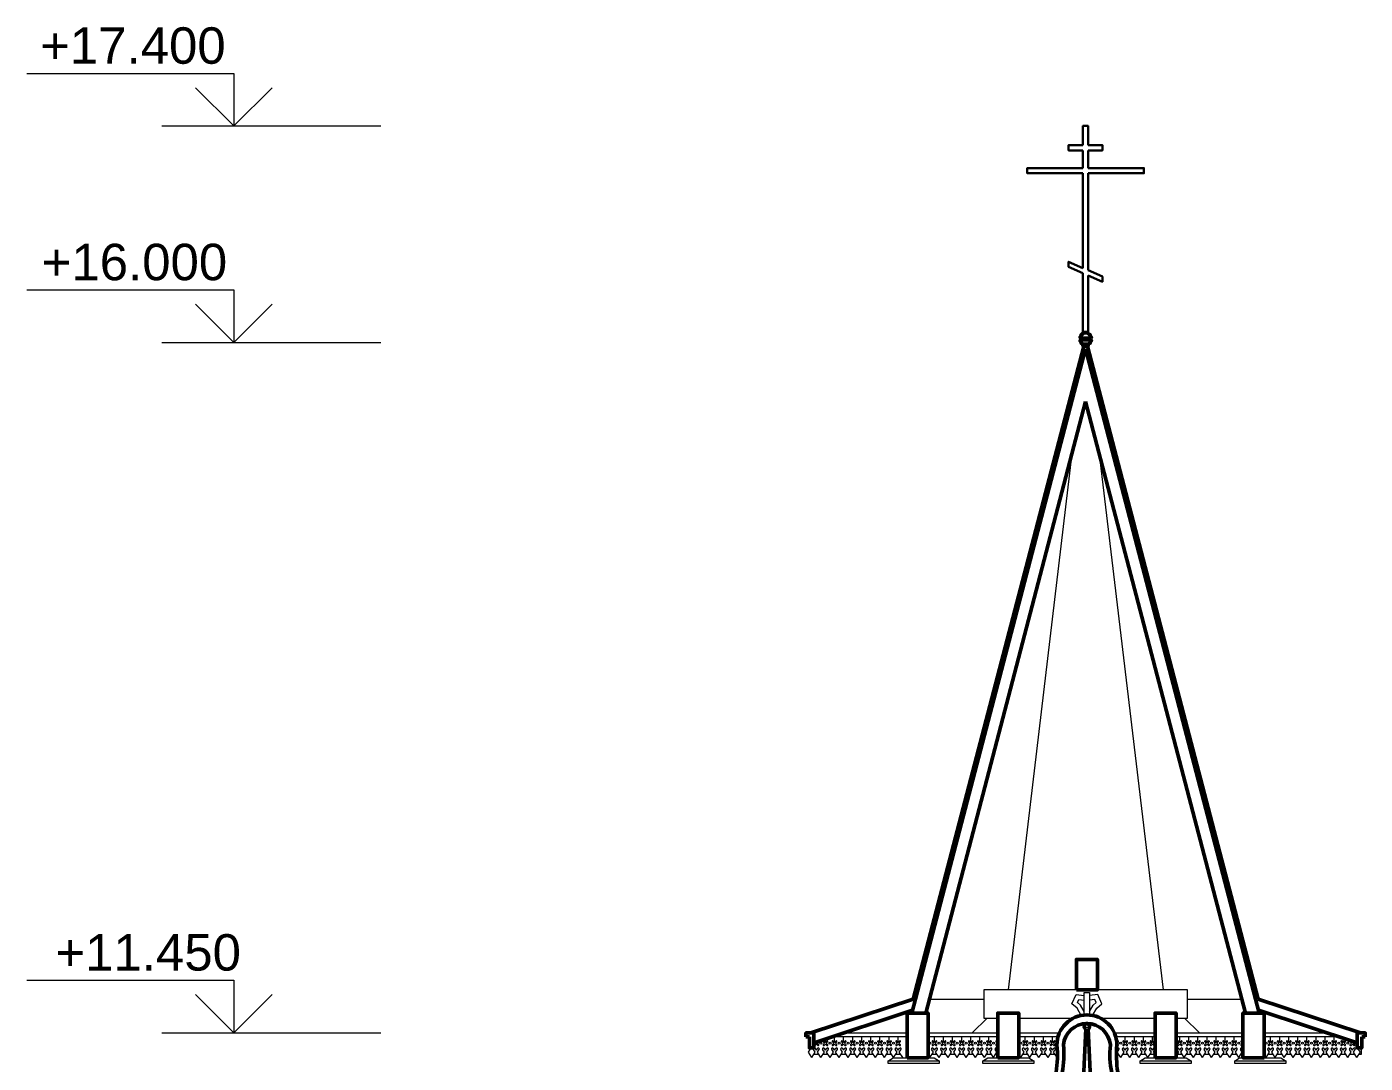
# Model space of a CAD drawing. Header units: millimetres. Extents: x 159 to 5807, y 71 to 6378.
# Drawn here: x 287 to 1168, y 3509 to 4192 of the extents above; entities that cross this region are included whole.
import ezdxf

# ---------------------------------------------------------------- set-up
doc = ezdxf.new("R2010")
doc.units = ezdxf.units.MM
for name, color, linetype, lineweight in [('dim', 4, 'Continuous', 13), ('fasad', 251, 'Continuous', 15), ('wall', 5, 'Continuous', 50)]:
    doc.layers.add(name, color=color, linetype=linetype, lineweight=lineweight)
doc.styles.get("Standard").update_dxf_attribs({"font": 'arial.ttf'})

msp = doc.modelspace()

# ---------------------------------------------------------------- linework, layer by layer
at = {"layer": 'dim'}
for p, q in [((287.3954, 4160.9252), (423.7453, 4160.9252)), ((423.7453, 4160.9252), (423.7453, 4126.2813)), ((423.7453, 4126.2813), (398.4974, 4151.4708)), ((423.7453, 4126.2813), (448.9933, 4151.4708)), ((376.2746, 4126.2813), (520.4443, 4126.2813)), ((287.3954, 4018.4303), (423.7453, 4018.4303)), ((423.7453, 4018.4303), (423.7453, 3983.7865)), ((423.7453, 3983.7865), (398.4974, 4008.976)), ((423.7453, 3983.7865), (448.9933, 4008.976)), ((376.2746, 3983.7865), (520.4443, 3983.7865)), ((287.3954, 3563.9777), (423.7453, 3563.9777)), ((423.7453, 3563.9777), (423.7453, 3529.3338)), ((423.7453, 3529.3338), (398.4974, 3554.5233)), ((423.7453, 3529.3338), (448.9933, 3554.5233)), ((376.2746, 3529.3338), (520.4443, 3529.3338))]:
    msp.add_line(p, q, dxfattribs=at)
for points in [[(981.5032, 3540.7507), (978.7002, 3545.5753), (975.3055, 3548.3952), (978.127, 3554.4759), (983.4609, 3553.8594)], [(983.4609, 3543.4727), (981.0734, 3547.5822), (979.0729, 3549.244), (979.9722, 3551.182), (983.4609, 3550.7788)], [(983.4609, 3541.0247), (983.4609, 3555.8423), (986.9645, 3555.8423), (986.9645, 3541.0247)], [(988.9222, 3540.7507), (991.7252, 3545.5753), (995.1199, 3548.3952), (992.2985, 3554.4759), (986.9645, 3553.8594)], [(986.9645, 3543.4727), (989.352, 3547.5822), (991.3525, 3549.244), (990.4532, 3551.182), (986.9645, 3550.7788)]]:
    msp.add_lwpolyline(points, dxfattribs=at)
at = {"layer": 'fasad'}
for p, q in [((975.3582, 3910.6905), (933.4573, 3557.6401)), ((1035.5679, 3557.6401), (993.3897, 3910.1808)), ((881.5086, 3551.5864), (917.3483, 3551.5864)), ((1051.4391, 3551.5864), (1087.1061, 3551.5864)), ((909.6878, 3529.3338), (919.6264, 3538.9282)), ((1059.3432, 3529.3338), (1049.4045, 3538.9282)), ((802.514, 3519.4044), (802.514, 3526.714)), ((813.1234, 3522.9997), (813.1234, 3525.2174)), ((819.1028, 3522.9997), (819.1028, 3526.714)), ((825.0822, 3522.9997), (825.0822, 3526.714)), ((831.0616, 3522.9997), (831.0616, 3526.714)), ((837.0411, 3522.9997), (837.0411, 3526.714)), ((843.0205, 3522.9997), (843.0205, 3526.714)), ((848.9999, 3522.9997), (848.9999, 3526.714)), ((854.9793, 3522.9997), (854.9793, 3526.714)), ((860.9587, 3522.9997), (860.9587, 3526.714)), ((884.8763, 3522.9997), (884.8763, 3526.714)), ((890.8557, 3522.9997), (890.8557, 3526.714)), ((896.8351, 3522.9997), (896.8351, 3526.714)), ((902.8145, 3522.9997), (902.8145, 3526.714)), ((908.7939, 3522.9997), (908.7939, 3526.714)), ((914.7733, 3522.9997), (914.7733, 3526.714)), ((920.7527, 3522.9997), (920.7527, 3526.714)), ((944.6703, 3522.9997), (944.6703, 3526.714)), ((950.6497, 3522.9997), (950.6497, 3526.714)), ((956.6291, 3522.9997), (956.6291, 3526.714)), ((962.6085, 3522.9997), (962.6085, 3526.714)), ((1010.4437, 3522.9997), (1010.4437, 3526.714)), ((1016.4231, 3522.9997), (1016.4231, 3526.714)), ((1022.4025, 3522.9997), (1022.4025, 3526.714)), ((1028.3819, 3522.9997), (1028.3819, 3526.714)), ((1046.3201, 3522.9997), (1046.3201, 3526.714)), ((1052.2995, 3522.9997), (1052.2995, 3526.714)), ((1058.2789, 3522.9997), (1058.2789, 3526.714)), ((1064.2583, 3522.9997), (1064.2583, 3526.714)), ((1070.2377, 3522.9997), (1070.2377, 3526.714)), ((1076.2171, 3522.9997), (1076.2171, 3526.714)), ((1082.1965, 3522.9997), (1082.1965, 3526.714)), ((1106.1141, 3522.9997), (1106.1141, 3526.714)), ((1112.0935, 3522.9997), (1112.0935, 3526.714)), ((1118.0729, 3522.9997), (1118.0729, 3526.714)), ((1124.0523, 3522.9997), (1124.0523, 3526.714)), ((1130.0317, 3522.9997), (1130.0317, 3526.714)), ((1136.0111, 3522.9997), (1136.0111, 3526.714)), ((1141.9905, 3522.9997), (1141.9905, 3526.714)), ((1147.9699, 3522.9997), (1147.9699, 3526.714)), ((1153.9493, 3522.9997), (1153.9493, 3525.7273)), ((1166.0443, 3515.2014), (1166.0443, 3526.714)), ((801.8801, 3516.6413), (803.0634, 3518.4719)), ((804.1543, 3513.1229), (801.8801, 3516.6413)), ((804.1543, 3513.1229), (806.4286, 3516.6413)), ((806.4286, 3516.6413), (805.2453, 3518.4719)), ((807.144, 3517.8431), (806.2978, 3519.1522)), ((807.144, 3522.9997), (807.144, 3523.2401)), ((807.144, 3517.8431), (807.9903, 3519.1522)), ((807.8595, 3516.6413), (809.0428, 3518.4719)), ((810.1337, 3513.1229), (807.8595, 3516.6413)), ((810.1337, 3513.1229), (812.408, 3516.6413)), ((812.408, 3516.6413), (811.2247, 3518.4719)), ((813.1234, 3517.8431), (812.2772, 3519.1522)), ((813.1234, 3517.8431), (813.9697, 3519.1522)), ((813.8389, 3516.6413), (815.0222, 3518.4719)), ((816.1131, 3513.1229), (813.8389, 3516.6413)), ((816.1131, 3513.1229), (818.3874, 3516.6413)), ((818.3874, 3516.6413), (817.2041, 3518.4719)), ((819.1028, 3517.8431), (818.2566, 3519.1522)), ((819.1028, 3517.8431), (819.9491, 3519.1522)), ((819.8183, 3516.6413), (821.0016, 3518.4719)), ((822.0925, 3513.1229), (819.8183, 3516.6413)), ((822.0925, 3513.1229), (824.3668, 3516.6413)), ((824.3668, 3516.6413), (823.1835, 3518.4719)), ((825.0822, 3517.8431), (824.236, 3519.1522)), ((825.0822, 3517.8431), (825.9285, 3519.1522)), ((825.7977, 3516.6413), (826.981, 3518.4719)), ((828.0719, 3513.1229), (825.7977, 3516.6413)), ((828.0719, 3513.1229), (830.3462, 3516.6413)), ((830.3462, 3516.6413), (829.1629, 3518.4719)), ((831.0616, 3517.8431), (830.2154, 3519.1522)), ((831.0616, 3517.8431), (831.9079, 3519.1522)), ((831.7771, 3516.6413), (832.9604, 3518.4719)), ((834.0513, 3513.1229), (831.7771, 3516.6413)), ((834.0513, 3513.1229), (836.3256, 3516.6413)), ((836.3256, 3516.6413), (835.1423, 3518.4719)), ((837.0411, 3517.8431), (836.1948, 3519.1522)), ((837.0411, 3517.8431), (837.8873, 3519.1522)), ((837.7565, 3516.6413), (838.9398, 3518.4719)), ((840.0308, 3513.1229), (837.7565, 3516.6413)), ((840.0308, 3513.1229), (842.305, 3516.6413)), ((842.305, 3516.6413), (841.1217, 3518.4719)), ((843.0205, 3517.8431), (842.1742, 3519.1522)), ((843.0205, 3517.8431), (843.8667, 3519.1522)), ((843.7359, 3516.6413), (844.9192, 3518.4719)), ((846.0102, 3513.1229), (843.7359, 3516.6413)), ((846.0102, 3513.1229), (848.2844, 3516.6413)), ((848.2844, 3516.6413), (847.1011, 3518.4719)), ((848.9999, 3517.8431), (848.1536, 3519.1522)), ((848.9999, 3517.8431), (849.8461, 3519.1522)), ((849.7153, 3516.6413), (850.8986, 3518.4719)), ((851.9896, 3513.1229), (849.7153, 3516.6413)), ((851.9896, 3513.1229), (854.2638, 3516.6413)), ((854.2638, 3516.6413), (853.0805, 3518.4719)), ((854.9793, 3517.8431), (854.133, 3519.1522)), ((854.9793, 3517.8431), (855.8255, 3519.1522)), ((855.6947, 3516.6413), (856.878, 3518.4719)), ((857.969, 3513.1229), (855.6947, 3516.6413)), ((857.969, 3513.1229), (860.2432, 3516.6413)), ((860.2432, 3516.6413), (859.0599, 3518.4719)), ((860.9587, 3517.8431), (860.1124, 3519.1522)), ((860.9587, 3517.8431), (861.8049, 3519.1522)), ((861.6741, 3516.6413), (862.8574, 3518.4719)), ((863.9484, 3513.1229), (861.6741, 3516.6413)), ((881.8866, 3513.1229), (884.1608, 3516.6413)), ((884.1608, 3516.6413), (882.9775, 3518.4719)), ((884.8763, 3517.8431), (884.03, 3519.1522)), ((884.8763, 3517.8431), (885.7225, 3519.1522)), ((885.5917, 3516.6413), (886.775, 3518.4719)), ((887.866, 3513.1229), (885.5917, 3516.6413)), ((887.866, 3513.1229), (890.1402, 3516.6413)), ((890.1402, 3516.6413), (888.9569, 3518.4719)), ((890.8557, 3517.8431), (890.0094, 3519.1522)), ((890.8557, 3517.8431), (891.7019, 3519.1522)), ((891.5711, 3516.6413), (892.7544, 3518.4719)), ((893.8454, 3513.1229), (891.5711, 3516.6413)), ((893.8454, 3513.1229), (896.1196, 3516.6413)), ((896.1196, 3516.6413), (894.9363, 3518.4719)), ((896.8351, 3517.8431), (895.9888, 3519.1522)), ((896.8351, 3517.8431), (897.6813, 3519.1522)), ((897.5505, 3516.6413), (898.7338, 3518.4719)), ((899.8248, 3513.1229), (897.5505, 3516.6413)), ((899.8248, 3513.1229), (902.099, 3516.6413)), ((902.099, 3516.6413), (900.9157, 3518.4719)), ((902.8145, 3517.8431), (901.9682, 3519.1522)), ((902.8145, 3517.8431), (903.6607, 3519.1522)), ((903.5299, 3516.6413), (904.7132, 3518.4719)), ((905.8042, 3513.1229), (903.5299, 3516.6413)), ((905.8042, 3513.1229), (908.0784, 3516.6413)), ((908.0784, 3516.6413), (906.8951, 3518.4719)), ((908.7939, 3517.8431), (907.9476, 3519.1522)), ((908.7939, 3517.8431), (909.6401, 3519.1522)), ((909.5093, 3516.6413), (910.6926, 3518.4719)), ((911.7836, 3513.1229), (909.5093, 3516.6413)), ((911.7836, 3513.1229), (914.0578, 3516.6413)), ((914.0578, 3516.6413), (912.8745, 3518.4719)), ((914.7733, 3517.8431), (913.927, 3519.1522)), ((914.7733, 3517.8431), (915.6195, 3519.1522)), ((915.4887, 3516.6413), (916.672, 3518.4719)), ((917.763, 3513.1229), (915.4887, 3516.6413)), ((917.763, 3513.1229), (920.0372, 3516.6413)), ((920.0372, 3516.6413), (918.8539, 3518.4719)), ((920.7527, 3517.8431), (919.9064, 3519.1522)), ((920.7527, 3517.8431), (921.5989, 3519.1522)), ((921.4681, 3516.6413), (922.6514, 3518.4719)), ((923.7424, 3513.1229), (921.4681, 3516.6413)), ((923.7424, 3513.1229), (926.0166, 3516.6413)), ((926.0166, 3516.6413), (924.8333, 3518.4719)), ((926.4937, 3518.2119), (925.8858, 3519.1522)), ((940.3783, 3518.145), (940.5896, 3518.4719)), ((941.6806, 3513.1229), (943.9548, 3516.6413)), ((943.9548, 3516.6413), (942.7715, 3518.4719)), ((944.6703, 3517.8431), (943.824, 3519.1522)), ((944.6703, 3517.8431), (945.5165, 3519.1522)), ((945.3857, 3516.6413), (946.569, 3518.4719)), ((947.66, 3513.1229), (945.3857, 3516.6413)), ((947.66, 3513.1229), (949.9342, 3516.6413)), ((949.9342, 3516.6413), (948.7509, 3518.4719)), ((950.6497, 3517.8431), (949.8034, 3519.1522)), ((950.6497, 3517.8431), (951.4959, 3519.1522)), ((951.3651, 3516.6413), (952.5484, 3518.4719)), ((953.6394, 3513.1229), (951.3651, 3516.6413)), ((953.6394, 3513.1229), (955.9136, 3516.6413)), ((955.9136, 3516.6413), (954.7303, 3518.4719)), ((956.6291, 3517.8431), (955.7828, 3519.1522)), ((956.6291, 3517.8431), (957.4753, 3519.1522)), ((957.3445, 3516.6413), (958.5278, 3518.4719)), ((959.6188, 3513.1229), (957.3445, 3516.6413)), ((959.6188, 3513.1229), (961.893, 3516.6413)), ((961.893, 3516.6413), (960.7097, 3518.4719)), ((962.6085, 3517.8431), (961.7622, 3519.1522)), ((962.6085, 3517.8431), (963.4547, 3519.1522)), ((963.3239, 3516.6413), (964.5072, 3518.4719)), ((965.5982, 3513.1229), (963.3239, 3516.6413)), ((1005.1797, 3516.6413), (1006.363, 3518.4719)), ((1007.454, 3513.1229), (1005.1797, 3516.6413)), ((1007.454, 3513.1229), (1009.7282, 3516.6413)), ((1009.7282, 3516.6413), (1008.5449, 3518.4719)), ((1010.4437, 3517.8431), (1009.5974, 3519.1522)), ((1010.4437, 3517.8431), (1011.2899, 3519.1522)), ((1011.1591, 3516.6413), (1012.3424, 3518.4719)), ((1013.4334, 3513.1229), (1011.1591, 3516.6413)), ((1013.4334, 3513.1229), (1015.7076, 3516.6413)), ((1015.7076, 3516.6413), (1014.5243, 3518.4719)), ((1016.4231, 3517.8431), (1015.5768, 3519.1522)), ((1016.4231, 3517.8431), (1017.2693, 3519.1522)), ((1017.1385, 3516.6413), (1018.3218, 3518.4719)), ((1019.4128, 3513.1229), (1017.1385, 3516.6413)), ((1019.4128, 3513.1229), (1021.687, 3516.6413)), ((1021.687, 3516.6413), (1020.5037, 3518.4719)), ((1022.4025, 3517.8431), (1021.5562, 3519.1522)), ((1022.4025, 3517.8431), (1023.2487, 3519.1522)), ((1023.1179, 3516.6413), (1024.3012, 3518.4719)), ((1025.3922, 3513.1229), (1023.1179, 3516.6413)), ((1025.3922, 3513.1229), (1027.6664, 3516.6413)), ((1027.6664, 3516.6413), (1026.4831, 3518.4719)), ((1028.3819, 3517.8431), (1027.5356, 3519.1522)), ((1028.3819, 3517.8431), (1029.2281, 3519.1522)), ((1029.0973, 3516.6413), (1030.0471, 3518.1106)), ((1030.0471, 3515.1719), (1029.0973, 3516.6413)), ((1043.9317, 3514.0532), (1045.6046, 3516.6413)), ((1045.6046, 3516.6413), (1044.4213, 3518.4719)), ((1046.3201, 3517.8431), (1045.4739, 3519.1522)), ((1046.3201, 3517.8431), (1047.1663, 3519.1522)), ((1047.0355, 3516.6413), (1048.2188, 3518.4719)), ((1049.3098, 3513.1229), (1047.0355, 3516.6413)), ((1049.3098, 3513.1229), (1051.584, 3516.6413)), ((1051.584, 3516.6413), (1050.4007, 3518.4719)), ((1052.2995, 3517.8431), (1051.4533, 3519.1522)), ((1052.2995, 3517.8431), (1053.1457, 3519.1522)), ((1053.0149, 3516.6413), (1054.1982, 3518.4719)), ((1055.2892, 3513.1229), (1053.0149, 3516.6413)), ((1055.2892, 3513.1229), (1057.5634, 3516.6413)), ((1057.5634, 3516.6413), (1056.3801, 3518.4719)), ((1058.2789, 3517.8431), (1057.4327, 3519.1522)), ((1058.2789, 3517.8431), (1059.1251, 3519.1522)), ((1058.9943, 3516.6413), (1060.1776, 3518.4719)), ((1061.2686, 3513.1229), (1058.9943, 3516.6413)), ((1061.2686, 3513.1229), (1063.5428, 3516.6413)), ((1063.5428, 3516.6413), (1062.3595, 3518.4719)), ((1064.2583, 3517.8431), (1063.4121, 3519.1522)), ((1064.2583, 3517.8431), (1065.1045, 3519.1522)), ((1064.9737, 3516.6413), (1066.157, 3518.4719)), ((1067.248, 3513.1229), (1064.9737, 3516.6413)), ((1067.248, 3513.1229), (1069.5222, 3516.6413)), ((1069.5222, 3516.6413), (1068.3389, 3518.4719)), ((1070.2377, 3517.8431), (1069.3915, 3519.1522)), ((1070.2377, 3517.8431), (1071.0839, 3519.1522)), ((1070.9531, 3516.6413), (1072.1364, 3518.4719)), ((1073.2274, 3513.1229), (1070.9531, 3516.6413)), ((1073.2274, 3513.1229), (1075.5016, 3516.6413)), ((1075.5016, 3516.6413), (1074.3183, 3518.4719)), ((1076.2171, 3517.8431), (1075.3709, 3519.1522)), ((1076.2171, 3517.8431), (1077.0633, 3519.1522)), ((1076.9325, 3516.6413), (1078.1158, 3518.4719)), ((1079.2068, 3513.1229), (1076.9325, 3516.6413)), ((1079.2068, 3513.1229), (1081.481, 3516.6413)), ((1081.481, 3516.6413), (1080.2977, 3518.4719)), ((1082.1965, 3517.8431), (1081.3503, 3519.1522)), ((1082.1965, 3517.8431), (1083.0427, 3519.1522)), ((1082.9119, 3516.6413), (1084.0952, 3518.4719)), ((1085.1862, 3513.1229), (1082.9119, 3516.6413)), ((1085.1862, 3513.1229), (1087.4604, 3516.6413)), ((1087.4604, 3516.6413), (1086.2771, 3518.4719)), ((1087.9033, 3518.2648), (1087.3297, 3519.1522)), ((1101.788, 3518.0922), (1102.0334, 3518.4719)), ((1103.1244, 3513.1229), (1105.3987, 3516.6413)), ((1105.3987, 3516.6413), (1104.2153, 3518.4719)), ((1106.1141, 3517.8431), (1105.2679, 3519.1522)), ((1106.1141, 3517.8431), (1106.9603, 3519.1522)), ((1106.8295, 3516.6413), (1108.0128, 3518.4719)), ((1109.1038, 3513.1229), (1106.8295, 3516.6413)), ((1109.1038, 3513.1229), (1111.3781, 3516.6413)), ((1111.3781, 3516.6413), (1110.1947, 3518.4719)), ((1112.0935, 3517.8431), (1111.2473, 3519.1522)), ((1112.0935, 3517.8431), (1112.9397, 3519.1522)), ((1112.8089, 3516.6413), (1113.9922, 3518.4719)), ((1115.0832, 3513.1229), (1112.8089, 3516.6413)), ((1115.0832, 3513.1229), (1117.3575, 3516.6413)), ((1117.3575, 3516.6413), (1116.1741, 3518.4719)), ((1118.0729, 3517.8431), (1117.2267, 3519.1522)), ((1118.0729, 3517.8431), (1118.9191, 3519.1522)), ((1118.7883, 3516.6413), (1119.9716, 3518.4719)), ((1121.0626, 3513.1229), (1118.7883, 3516.6413)), ((1121.0626, 3513.1229), (1123.3369, 3516.6413)), ((1123.3369, 3516.6413), (1122.1535, 3518.4719)), ((1124.0523, 3517.8431), (1123.2061, 3519.1522)), ((1124.0523, 3517.8431), (1124.8985, 3519.1522)), ((1124.7677, 3516.6413), (1125.951, 3518.4719)), ((1127.042, 3513.1229), (1124.7677, 3516.6413)), ((1127.042, 3513.1229), (1129.3163, 3516.6413)), ((1129.3163, 3516.6413), (1128.1329, 3518.4719)), ((1130.0317, 3517.8431), (1129.1855, 3519.1522)), ((1130.0317, 3517.8431), (1130.8779, 3519.1522)), ((1130.7471, 3516.6413), (1131.9304, 3518.4719)), ((1133.0214, 3513.1229), (1130.7471, 3516.6413)), ((1133.0214, 3513.1229), (1135.2957, 3516.6413)), ((1135.2957, 3516.6413), (1134.1123, 3518.4719)), ((1136.0111, 3517.8431), (1135.1649, 3519.1522)), ((1136.0111, 3517.8431), (1136.8573, 3519.1522)), ((1136.7265, 3516.6413), (1137.9098, 3518.4719)), ((1139.0008, 3513.1229), (1136.7265, 3516.6413)), ((1139.0008, 3513.1229), (1141.2751, 3516.6413)), ((1141.2751, 3516.6413), (1140.0917, 3518.4719)), ((1141.9905, 3517.8431), (1141.1443, 3519.1522)), ((1141.9905, 3517.8431), (1142.8367, 3519.1522)), ((1142.7059, 3516.6413), (1143.8892, 3518.4719)), ((1144.9802, 3513.1229), (1142.7059, 3516.6413)), ((1144.9802, 3513.1229), (1147.2545, 3516.6413)), ((1147.2545, 3516.6413), (1146.0711, 3518.4719)), ((1147.9699, 3517.8431), (1147.1237, 3519.1522)), ((1147.9699, 3517.8431), (1148.8161, 3519.1522)), ((1148.6853, 3516.6413), (1149.8686, 3518.4719)), ((1150.9596, 3513.1229), (1148.6853, 3516.6413)), ((1150.9596, 3513.1229), (1153.2339, 3516.6413)), ((1153.2339, 3516.6413), (1152.0505, 3518.4719)), ((1153.9493, 3517.8431), (1153.1031, 3519.1522)), ((1153.9493, 3517.8431), (1154.7955, 3519.1522)), ((1154.6647, 3516.6413), (1155.848, 3518.4719)), ((1156.939, 3513.1229), (1154.6647, 3516.6413)), ((1156.939, 3513.1229), (1159.2133, 3516.6413)), ((1159.2133, 3516.6413), (1158.0299, 3518.4719)), ((1159.9287, 3517.8431), (1159.0825, 3519.1522)), ((1159.9287, 3522.9997), (1159.9287, 3523.75)), ((1159.9287, 3517.8431), (1160.7749, 3519.1522)), ((1160.6441, 3516.6413), (1161.8274, 3518.4719)), ((1162.9184, 3513.1229), (1160.6441, 3516.6413)), ((1162.9184, 3513.1229), (1165.1927, 3516.6413)), ((1165.1927, 3516.6413), (1164.0093, 3518.4719)), ((1165.9081, 3517.8431), (1165.0619, 3519.1522)), ((854.1306, 3510.7122), (857.5873, 3512.9506)), ((857.5873, 3512.9506), (884.6707, 3512.9506)), ((881.8866, 3513.1229), (880.7114, 3514.9409)), ((884.6707, 3512.9506), (888.1275, 3510.7122)), ((916.4376, 3510.7122), (919.8943, 3512.9506)), ((919.8943, 3512.9506), (946.9778, 3512.9506)), ((941.6806, 3513.1229), (940.3783, 3515.1375)), ((946.9778, 3512.9506), (950.4345, 3510.7122)), ((1019.991, 3510.7122), (1023.4477, 3512.9506)), ((1023.4477, 3512.9506), (1050.5311, 3512.9506)), ((1050.5311, 3512.9506), (1053.9879, 3510.7122)), ((1082.298, 3510.7122), (1085.7547, 3512.9506)), ((1085.7547, 3512.9506), (1112.8381, 3512.9506)), ((1103.1244, 3513.1229), (1101.788, 3515.1904)), ((1112.8381, 3512.9506), (1116.2949, 3510.7122))]:
    msp.add_line(p, q, dxfattribs=at)
at = {"layer": 'fasad', "lineweight": 30}
for points in [[(986.0324, 4113.6928), (986.0324, 4126.2813), (982.5824, 4126.2813), (982.5824, 4113.6928)], [(982.5824, 4113.6928), (973.1813, 4113.6928), (973.1813, 4110.2429), (982.5824, 4110.2429)], [(982.5824, 4110.2429), (982.5824, 4098.6116)], [(986.0324, 4110.2429), (995.4334, 4110.2429), (995.4334, 4113.6928), (986.0324, 4113.6928)], [(986.0324, 4098.6116), (986.0324, 4110.2429)], [(982.5824, 4098.6116), (945.8972, 4098.6116), (945.8972, 4095.1616), (982.5824, 4095.1616)], [(986.0324, 4095.1616), (1022.7176, 4095.1616), (1022.7176, 4098.6116), (986.0324, 4098.6116)], [(982.5824, 4095.1616), (982.5824, 4032.8025)], [(986.0324, 4031.2873), (986.0324, 4095.1616)], [(982.5824, 4032.8025), (973.1813, 4036.9314), (973.1813, 4033.4815), (982.5824, 4029.3525)], [(982.5824, 4029.3525), (982.5824, 3990.8076), (986.0324, 3990.8076), (986.0324, 4027.8373)], [(986.0324, 4027.8373), (995.4334, 4023.7084), (995.4334, 4027.1583), (986.0324, 4031.2873)]]:
    msp.add_lwpolyline(points, dxfattribs=at)
msp.add_lwpolyline([(982.5824, 3990.8076), (986.0324, 3990.8076), (986.0324, 3989.6149), (982.5824, 3989.6149)], close=True, dxfattribs=at)
at = {"layer": 'fasad'}
for points in [[(1043.9317, 3538.9282), (1051.4391, 3538.9282), (1051.4391, 3557.6401), (917.3483, 3557.6401), (917.3483, 3538.9282), (926.4937, 3538.9282)], [(940.3783, 3538.9282), (976.2106, 3538.9282)], [(994.2148, 3538.9282), (1030.0471, 3538.9282)], [(866.8268, 3526.714), (817.6491, 3526.714), (825.5714, 3529.3338), (866.8268, 3529.3338)], [(880.7114, 3529.3338), (926.4937, 3529.3338)], [(926.4937, 3526.714), (880.7114, 3526.714)], [(940.3783, 3529.3338), (967.1658, 3529.3338)], [(966.226, 3526.714), (940.3783, 3526.714)], [(1003.2596, 3529.3338), (1030.0471, 3529.3338)], [(1030.0471, 3526.714), (1004.1994, 3526.714)], [(1043.9317, 3529.3338), (1087.9033, 3529.3338)], [(1087.9033, 3526.714), (1043.9317, 3526.714)], [(1101.788, 3529.3338), (1143.0433, 3529.3338), (1150.9656, 3526.714), (1101.788, 3526.714)], [(807.4623, 3523.3453), (807.144, 3523.0271), (806.984, 3523.1872)], [(805.4979, 3515.2014), (808.7902, 3515.2014)], [(811.4773, 3515.2014), (814.7696, 3515.2014)], [(817.4567, 3515.2014), (820.749, 3515.2014)], [(823.4361, 3515.2014), (826.7284, 3515.2014)], [(829.4155, 3515.2014), (832.7078, 3515.2014)], [(835.3949, 3515.2014), (838.6872, 3515.2014)], [(841.3743, 3515.2014), (844.4942, 3515.2014)], [(847.3537, 3515.2014), (850.646, 3515.2014)], [(853.3331, 3515.2014), (856.6254, 3515.2014)], [(859.3125, 3515.2014), (862.6048, 3515.2014)], [(883.2301, 3515.2014), (886.5224, 3515.2014)], [(889.2095, 3515.2014), (892.5018, 3515.2014)], [(895.1889, 3515.2014), (898.4812, 3515.2014)], [(901.1683, 3515.2014), (904.4606, 3515.2014)], [(907.1477, 3515.2014), (910.44, 3515.2014)], [(913.1271, 3515.2014), (916.247, 3515.2014)], [(919.1065, 3515.2014), (922.3988, 3515.2014)], [(925.0859, 3515.2014), (926.4937, 3515.2014)], [(943.0241, 3515.2014), (946.3164, 3515.2014)], [(949.0035, 3515.2014), (952.1234, 3515.2014)], [(954.9829, 3515.2014), (958.2753, 3515.2014)], [(960.9623, 3515.2014), (964.2547, 3515.2014)], [(1004.6424, 3515.2014), (1006.1105, 3515.2014)], [(1008.7975, 3515.2014), (1012.0899, 3515.2014)], [(1014.7769, 3515.2014), (1018.0693, 3515.2014)], [(1020.7563, 3515.2014), (1023.8762, 3515.2014)], [(1026.7357, 3515.2014), (1030.0281, 3515.2014)], [(1044.6739, 3515.2014), (1047.9663, 3515.2014)], [(1050.6533, 3515.2014), (1053.9457, 3515.2014)], [(1056.6327, 3515.2014), (1059.7526, 3515.2014)], [(1062.6121, 3515.2014), (1065.9045, 3515.2014)], [(1068.5915, 3515.2014), (1071.8839, 3515.2014)], [(1074.5709, 3515.2014), (1077.8633, 3515.2014)], [(1080.5503, 3515.2014), (1083.8427, 3515.2014)], [(1086.5297, 3515.2014), (1087.9033, 3515.2014)], [(1104.4679, 3515.2014), (1107.7603, 3515.2014)], [(1110.4473, 3515.2014), (1113.7397, 3515.2014)], [(1116.4267, 3515.2014), (1119.7191, 3515.2014)], [(1122.4061, 3515.2014), (1125.6985, 3515.2014)], [(1128.3855, 3515.2014), (1131.5054, 3515.2014)], [(1134.3649, 3515.2014), (1137.6573, 3515.2014)], [(1140.3443, 3515.2014), (1143.6367, 3515.2014)], [(1146.3237, 3515.2014), (1149.6161, 3515.2014)], [(1152.3031, 3515.2014), (1155.5955, 3515.2014)], [(1158.2825, 3515.2014), (1161.5749, 3515.2014)], [(1164.2619, 3515.2014), (1166.0443, 3515.2014)]]:
    msp.add_lwpolyline(points, dxfattribs=at)
for points in [[(814.553, 3521.5976), (814.553, 3521.5976), (813.6682, 3522.4823), (814.553, 3523.3671, 1.13864319), (814.0082, 3523.9119), (813.1234, 3523.0271), (812.2387, 3523.9119, 1.13864319), (811.6939, 3523.3671), (812.5787, 3522.4823), (811.6939, 3521.5976), (811.6939, 3521.5976, 1.13864319), (812.2387, 3521.0528), (813.1234, 3521.9376), (814.0082, 3521.0528, 1.13864319)], [(820.5324, 3521.5976), (820.5324, 3521.5976), (819.6476, 3522.4823), (820.5324, 3523.3671, 1.13864319), (819.9876, 3523.9119), (819.1028, 3523.0271), (818.2181, 3523.9119, 1.13864319), (817.6733, 3523.3671), (818.5581, 3522.4823), (817.6733, 3521.5976), (817.6733, 3521.5976, 1.13864319), (818.2181, 3521.0528), (819.1028, 3521.9376), (819.9876, 3521.0528, 1.13864319)], [(826.5118, 3521.5976), (826.5118, 3521.5976), (825.627, 3522.4823), (826.5118, 3523.3671, 1.13864319), (825.967, 3523.9119), (825.0822, 3523.0271), (824.1975, 3523.9119, 1.13864319), (823.6527, 3523.3671), (824.5375, 3522.4823), (823.6527, 3521.5976), (823.6527, 3521.5976, 1.13864319), (824.1975, 3521.0528), (825.0822, 3521.9376), (825.967, 3521.0528, 1.13864319)], [(832.4912, 3521.5976), (832.4912, 3521.5976), (831.6064, 3522.4823), (832.4912, 3523.3671, 1.13864319), (831.9464, 3523.9119), (831.0616, 3523.0271), (830.1769, 3523.9119, 1.13864319), (829.6321, 3523.3671), (830.5169, 3522.4823), (829.6321, 3521.5976), (829.6321, 3521.5976, 1.13864319), (830.1769, 3521.0528), (831.0616, 3521.9376), (831.9464, 3521.0528, 1.13864319)], [(838.4706, 3521.5976), (838.4706, 3521.5976), (837.5858, 3522.4823), (838.4706, 3523.3671, 1.13864319), (837.9258, 3523.9119), (837.0411, 3523.0271), (836.1563, 3523.9119, 1.13864319), (835.6115, 3523.3671), (836.4963, 3522.4823), (835.6115, 3521.5976), (835.6115, 3521.5976, 1.13864319), (836.1563, 3521.0528), (837.0411, 3521.9376), (837.9258, 3521.0528, 1.13864319)], [(844.45, 3521.5976), (844.45, 3521.5976), (843.5652, 3522.4823), (844.45, 3523.3671, 1.13864319), (843.9052, 3523.9119), (843.0205, 3523.0271), (842.1357, 3523.9119, 1.13864319), (841.5909, 3523.3671), (842.4757, 3522.4823), (841.5909, 3521.5976), (841.5909, 3521.5976, 1.13864319), (842.1357, 3521.0528), (843.0205, 3521.9376), (843.9052, 3521.0528, 1.13864319)], [(850.4294, 3521.5976), (850.4294, 3521.5976), (849.5446, 3522.4823), (850.4294, 3523.3671, 1.13864319), (849.8846, 3523.9119), (848.9999, 3523.0271), (848.1151, 3523.9119, 1.13864319), (847.5703, 3523.3671), (848.4551, 3522.4823), (847.5703, 3521.5976), (847.5703, 3521.5976, 1.13864319), (848.1151, 3521.0528), (848.9999, 3521.9376), (849.8846, 3521.0528, 1.13864319)], [(856.4088, 3521.5976), (856.4088, 3521.5976), (855.524, 3522.4823), (856.4088, 3523.3671, 1.13864319), (855.864, 3523.9119), (854.9793, 3523.0271), (854.0945, 3523.9119, 1.13864319), (853.5497, 3523.3671), (854.4345, 3522.4823), (853.5497, 3521.5976), (853.5497, 3521.5976, 1.13864319), (854.0945, 3521.0528), (854.9793, 3521.9376), (855.864, 3521.0528, 1.13864319)], [(862.3882, 3521.5976), (862.3882, 3521.5976), (861.5034, 3522.4823), (862.3882, 3523.3671, 1.13864319), (861.8434, 3523.9119), (860.9587, 3523.0271), (860.0739, 3523.9119, 1.13864319), (859.5291, 3523.3671), (860.4139, 3522.4823), (859.5291, 3521.5976), (859.5291, 3521.5976, 1.13864319), (860.0739, 3521.0528), (860.9587, 3521.9376), (861.8434, 3521.0528, 1.13864319)], [(886.3058, 3521.5976), (886.3058, 3521.5976), (885.421, 3522.4823), (886.3058, 3523.3671, 1.13864319), (885.761, 3523.9119), (884.8763, 3523.0271), (883.9915, 3523.9119, 1.13864319), (883.4467, 3523.3671), (884.3315, 3522.4823), (883.4467, 3521.5976), (883.4467, 3521.5976, 1.13864319), (883.9915, 3521.0528), (884.8763, 3521.9376), (885.761, 3521.0528, 1.13864319)], [(892.2852, 3521.5976), (892.2852, 3521.5976), (891.4004, 3522.4823), (892.2852, 3523.3671, 1.13864319), (891.7404, 3523.9119), (890.8557, 3523.0271), (889.9709, 3523.9119, 1.13864319), (889.4261, 3523.3671), (890.3109, 3522.4823), (889.4261, 3521.5976), (889.4261, 3521.5976, 1.13864319), (889.9709, 3521.0528), (890.8557, 3521.9376), (891.7404, 3521.0528, 1.13864319)], [(898.2646, 3521.5976), (898.2646, 3521.5976), (897.3798, 3522.4823), (898.2646, 3523.3671, 1.13864319), (897.7198, 3523.9119), (896.8351, 3523.0271), (895.9503, 3523.9119, 1.13864319), (895.4055, 3523.3671), (896.2903, 3522.4823), (895.4055, 3521.5976), (895.4055, 3521.5976, 1.13864319), (895.9503, 3521.0528), (896.8351, 3521.9376), (897.7198, 3521.0528, 1.13864319)], [(904.244, 3521.5976), (904.244, 3521.5976), (903.3592, 3522.4823), (904.244, 3523.3671, 1.13864319), (903.6992, 3523.9119), (902.8145, 3523.0271), (901.9297, 3523.9119, 1.13864319), (901.3849, 3523.3671), (902.2697, 3522.4823), (901.3849, 3521.5976), (901.3849, 3521.5976, 1.13864319), (901.9297, 3521.0528), (902.8145, 3521.9376), (903.6992, 3521.0528, 1.13864319)], [(910.2234, 3521.5976), (910.2234, 3521.5976), (909.3386, 3522.4823), (910.2234, 3523.3671, 1.13864319), (909.6786, 3523.9119), (908.7939, 3523.0271), (907.9091, 3523.9119, 1.13864319), (907.3643, 3523.3671), (908.2491, 3522.4823), (907.3643, 3521.5976), (907.3643, 3521.5976, 1.13864319), (907.9091, 3521.0528), (908.7939, 3521.9376), (909.6786, 3521.0528, 1.13864319)], [(916.2028, 3521.5976), (916.2028, 3521.5976), (915.318, 3522.4823), (916.2028, 3523.3671, 1.13864319), (915.658, 3523.9119), (914.7733, 3523.0271), (913.8885, 3523.9119, 1.13864319), (913.3437, 3523.3671), (914.2285, 3522.4823), (913.3437, 3521.5976), (913.3437, 3521.5976, 1.13864319), (913.8885, 3521.0528), (914.7733, 3521.9376), (915.658, 3521.0528, 1.13864319)], [(922.1822, 3521.5976), (922.1822, 3521.5976), (921.2974, 3522.4823), (922.1822, 3523.3671, 1.13864319), (921.6374, 3523.9119), (920.7527, 3523.0271), (919.8679, 3523.9119, 1.13864319), (919.3231, 3523.3671), (920.2079, 3522.4823), (919.3231, 3521.5976), (919.3231, 3521.5976, 1.13864319), (919.8679, 3521.0528), (920.7527, 3521.9376), (921.6374, 3521.0528, 1.13864319)], [(946.0998, 3521.5976), (946.0998, 3521.5976), (945.215, 3522.4823), (946.0998, 3523.3671, 1.13864319), (945.555, 3523.9119), (944.6703, 3523.0271), (943.7855, 3523.9119, 1.13864319), (943.2407, 3523.3671), (944.1255, 3522.4823), (943.2407, 3521.5976), (943.2407, 3521.5976, 1.13864319), (943.7855, 3521.0528), (944.6703, 3521.9376), (945.555, 3521.0528, 1.13864319)], [(952.0792, 3521.5976), (952.0792, 3521.5976), (951.1944, 3522.4823), (952.0792, 3523.3671, 1.13864319), (951.5344, 3523.9119), (950.6497, 3523.0271), (949.7649, 3523.9119, 1.13864319), (949.2201, 3523.3671), (950.1049, 3522.4823), (949.2201, 3521.5976), (949.2201, 3521.5976, 1.13864319), (949.7649, 3521.0528), (950.6497, 3521.9376), (951.5344, 3521.0528, 1.13864319)], [(958.0586, 3521.5976), (958.0586, 3521.5976), (957.1738, 3522.4823), (958.0586, 3523.3671, 1.13864319), (957.5138, 3523.9119), (956.6291, 3523.0271), (955.7443, 3523.9119, 1.13864319), (955.1995, 3523.3671), (956.0843, 3522.4823), (955.1995, 3521.5976), (955.1995, 3521.5976, 1.13864319), (955.7443, 3521.0528), (956.6291, 3521.9376), (957.5138, 3521.0528, 1.13864319)], [(964.038, 3521.5976), (964.038, 3521.5976), (963.1532, 3522.4823), (964.038, 3523.3671, 1.13864319), (963.4932, 3523.9119), (962.6085, 3523.0271), (961.7237, 3523.9119, 1.13864319), (961.1789, 3523.3671), (962.0637, 3522.4823), (961.1789, 3521.5976), (961.1789, 3521.5976, 1.13864319), (961.7237, 3521.0528), (962.6085, 3521.9376), (963.4932, 3521.0528, 1.13864319)], [(1011.8732, 3521.5976), (1011.8732, 3521.5976), (1010.9884, 3522.4823), (1011.8732, 3523.3671, 1.13864319), (1011.3284, 3523.9119), (1010.4437, 3523.0271), (1009.5589, 3523.9119, 1.13864319), (1009.0142, 3523.3671), (1009.8989, 3522.4823), (1009.0142, 3521.5976), (1009.0142, 3521.5976, 1.13864319), (1009.5589, 3521.0528), (1010.4437, 3521.9376), (1011.3284, 3521.0528, 1.13864319)], [(1017.8526, 3521.5976), (1017.8526, 3521.5976), (1016.9678, 3522.4823), (1017.8526, 3523.3671, 1.13864319), (1017.3078, 3523.9119), (1016.4231, 3523.0271), (1015.5383, 3523.9119, 1.13864319), (1014.9936, 3523.3671), (1015.8783, 3522.4823), (1014.9936, 3521.5976), (1014.9936, 3521.5976, 1.13864319), (1015.5383, 3521.0528), (1016.4231, 3521.9376), (1017.3078, 3521.0528, 1.13864319)], [(1023.832, 3521.5976), (1023.832, 3521.5976), (1022.9472, 3522.4823), (1023.832, 3523.3671, 1.13864319), (1023.2872, 3523.9119), (1022.4025, 3523.0271), (1021.5177, 3523.9119, 1.13864319), (1020.973, 3523.3671), (1021.8577, 3522.4823), (1020.973, 3521.5976), (1020.973, 3521.5976, 1.13864319), (1021.5177, 3521.0528), (1022.4025, 3521.9376), (1023.2872, 3521.0528, 1.13864319)], [(1029.8114, 3521.5976), (1029.8114, 3521.5976), (1028.9266, 3522.4823), (1029.8114, 3523.3671, 1.13864319), (1029.2666, 3523.9119), (1028.3819, 3523.0271), (1027.4971, 3523.9119, 1.13864319), (1026.9524, 3523.3671), (1027.8371, 3522.4823), (1026.9524, 3521.5976), (1026.9524, 3521.5976, 1.13864319), (1027.4971, 3521.0528), (1028.3819, 3521.9376), (1029.2666, 3521.0528, 1.13864319)], [(1047.7496, 3521.5976), (1047.7496, 3521.5976), (1046.8648, 3522.4823), (1047.7496, 3523.3671, 1.13864319), (1047.2048, 3523.9119), (1046.3201, 3523.0271), (1045.4353, 3523.9119, 1.13864319), (1044.8906, 3523.3671), (1045.7753, 3522.4823), (1044.8906, 3521.5976), (1044.8906, 3521.5976, 1.13864319), (1045.4353, 3521.0528), (1046.3201, 3521.9376), (1047.2048, 3521.0528, 1.13864319)], [(1053.729, 3521.5976), (1053.729, 3521.5976), (1052.8442, 3522.4823), (1053.729, 3523.3671, 1.13864319), (1053.1842, 3523.9119), (1052.2995, 3523.0271), (1051.4147, 3523.9119, 1.13864319), (1050.87, 3523.3671), (1051.7547, 3522.4823), (1050.87, 3521.5976), (1050.87, 3521.5976, 1.13864319), (1051.4147, 3521.0528), (1052.2995, 3521.9376), (1053.1842, 3521.0528, 1.13864319)], [(1059.7084, 3521.5976), (1059.7084, 3521.5976), (1058.8236, 3522.4823), (1059.7084, 3523.3671, 1.13864319), (1059.1636, 3523.9119), (1058.2789, 3523.0271), (1057.3941, 3523.9119, 1.13864319), (1056.8494, 3523.3671), (1057.7341, 3522.4823), (1056.8494, 3521.5976), (1056.8494, 3521.5976, 1.13864319), (1057.3941, 3521.0528), (1058.2789, 3521.9376), (1059.1636, 3521.0528, 1.13864319)], [(1065.6878, 3521.5976), (1065.6878, 3521.5976), (1064.803, 3522.4823), (1065.6878, 3523.3671, 1.13864319), (1065.143, 3523.9119), (1064.2583, 3523.0271), (1063.3735, 3523.9119, 1.13864319), (1062.8288, 3523.3671), (1063.7135, 3522.4823), (1062.8288, 3521.5976), (1062.8288, 3521.5976, 1.13864319), (1063.3735, 3521.0528), (1064.2583, 3521.9376), (1065.143, 3521.0528, 1.13864319)], [(1071.6672, 3521.5976), (1071.6672, 3521.5976), (1070.7824, 3522.4823), (1071.6672, 3523.3671, 1.13864319), (1071.1224, 3523.9119), (1070.2377, 3523.0271), (1069.3529, 3523.9119, 1.13864319), (1068.8082, 3523.3671), (1069.6929, 3522.4823), (1068.8082, 3521.5976), (1068.8082, 3521.5976, 1.13864319), (1069.3529, 3521.0528), (1070.2377, 3521.9376), (1071.1224, 3521.0528, 1.13864319)], [(1077.6466, 3521.5976), (1077.6466, 3521.5976), (1076.7618, 3522.4823), (1077.6466, 3523.3671, 1.13864319), (1077.1018, 3523.9119), (1076.2171, 3523.0271), (1075.3323, 3523.9119, 1.13864319), (1074.7876, 3523.3671), (1075.6723, 3522.4823), (1074.7876, 3521.5976), (1074.7876, 3521.5976, 1.13864319), (1075.3323, 3521.0528), (1076.2171, 3521.9376), (1077.1018, 3521.0528, 1.13864319)], [(1083.626, 3521.5976), (1083.626, 3521.5976), (1082.7412, 3522.4823), (1083.626, 3523.3671, 1.13864319), (1083.0812, 3523.9119), (1082.1965, 3523.0271), (1081.3117, 3523.9119, 1.13864319), (1080.767, 3523.3671), (1081.6517, 3522.4823), (1080.767, 3521.5976), (1080.767, 3521.5976, 1.13864319), (1081.3117, 3521.0528), (1082.1965, 3521.9376), (1083.0812, 3521.0528, 1.13864319)], [(1107.5436, 3521.5976), (1107.5436, 3521.5976), (1106.6589, 3522.4823), (1107.5436, 3523.3671, 1.13864319), (1106.9988, 3523.9119), (1106.1141, 3523.0271), (1105.2293, 3523.9119, 1.13864319), (1104.6846, 3523.3671), (1105.5693, 3522.4823), (1104.6846, 3521.5976), (1104.6846, 3521.5976, 1.13864319), (1105.2293, 3521.0528), (1106.1141, 3521.9376), (1106.9988, 3521.0528, 1.13864319)], [(1113.523, 3521.5976), (1113.523, 3521.5976), (1112.6383, 3522.4823), (1113.523, 3523.3671, 1.13864319), (1112.9782, 3523.9119), (1112.0935, 3523.0271), (1111.2087, 3523.9119, 1.13864319), (1110.664, 3523.3671), (1111.5487, 3522.4823), (1110.664, 3521.5976), (1110.664, 3521.5976, 1.13864319), (1111.2087, 3521.0528), (1112.0935, 3521.9376), (1112.9782, 3521.0528, 1.13864319)], [(1119.5024, 3521.5976), (1119.5024, 3521.5976), (1118.6177, 3522.4823), (1119.5024, 3523.3671, 1.13864319), (1118.9576, 3523.9119), (1118.0729, 3523.0271), (1117.1881, 3523.9119, 1.13864319), (1116.6434, 3523.3671), (1117.5281, 3522.4823), (1116.6434, 3521.5976), (1116.6434, 3521.5976, 1.13864319), (1117.1881, 3521.0528), (1118.0729, 3521.9376), (1118.9576, 3521.0528, 1.13864319)], [(1125.4818, 3521.5976), (1125.4818, 3521.5976), (1124.5971, 3522.4823), (1125.4818, 3523.3671, 1.13864319), (1124.937, 3523.9119), (1124.0523, 3523.0271), (1123.1675, 3523.9119, 1.13864319), (1122.6228, 3523.3671), (1123.5075, 3522.4823), (1122.6228, 3521.5976), (1122.6228, 3521.5976, 1.13864319), (1123.1675, 3521.0528), (1124.0523, 3521.9376), (1124.937, 3521.0528, 1.13864319)], [(1131.4612, 3521.5976), (1131.4612, 3521.5976), (1130.5765, 3522.4823), (1131.4612, 3523.3671, 1.13864319), (1130.9164, 3523.9119), (1130.0317, 3523.0271), (1129.1469, 3523.9119, 1.13864319), (1128.6022, 3523.3671), (1129.4869, 3522.4823), (1128.6022, 3521.5976), (1128.6022, 3521.5976, 1.13864319), (1129.1469, 3521.0528), (1130.0317, 3521.9376), (1130.9164, 3521.0528, 1.13864319)], [(1137.4406, 3521.5976), (1137.4406, 3521.5976), (1136.5559, 3522.4823), (1137.4406, 3523.3671, 1.13864319), (1136.8958, 3523.9119), (1136.0111, 3523.0271), (1135.1263, 3523.9119, 1.13864319), (1134.5816, 3523.3671), (1135.4663, 3522.4823), (1134.5816, 3521.5976), (1134.5816, 3521.5976, 1.13864319), (1135.1263, 3521.0528), (1136.0111, 3521.9376), (1136.8958, 3521.0528, 1.13864319)], [(1143.42, 3521.5976), (1143.42, 3521.5976), (1142.5353, 3522.4823), (1143.42, 3523.3671, 1.13864319), (1142.8752, 3523.9119), (1141.9905, 3523.0271), (1141.1057, 3523.9119, 1.13864319), (1140.561, 3523.3671), (1141.4457, 3522.4823), (1140.561, 3521.5976), (1140.561, 3521.5976, 1.13864319), (1141.1057, 3521.0528), (1141.9905, 3521.9376), (1142.8752, 3521.0528, 1.13864319)], [(1149.3994, 3521.5976), (1149.3994, 3521.5976), (1148.5147, 3522.4823), (1149.3994, 3523.3671, 1.13864319), (1148.8546, 3523.9119), (1147.9699, 3523.0271), (1147.0851, 3523.9119, 1.13864319), (1146.5404, 3523.3671), (1147.4251, 3522.4823), (1146.5404, 3521.5976), (1146.5404, 3521.5976, 1.13864319), (1147.0851, 3521.0528), (1147.9699, 3521.9376), (1148.8546, 3521.0528, 1.13864319)], [(1155.3788, 3521.5976), (1155.3788, 3521.5976), (1154.4941, 3522.4823), (1155.3788, 3523.3671, 1.13864319), (1154.834, 3523.9119), (1153.9493, 3523.0271), (1153.0645, 3523.9119, 1.13864319), (1152.5198, 3523.3671), (1153.4045, 3522.4823), (1152.5198, 3521.5976), (1152.5198, 3521.5976, 1.13864319), (1153.0645, 3521.0528), (1153.9493, 3521.9376), (1154.834, 3521.0528, 1.13864319)]]:
    msp.add_lwpolyline(points, format="xyb", close=True, dxfattribs=at)
for points in [[(926.4937, 3523.2655), (925.8473, 3523.9119, 1.13864319), (925.3025, 3523.3671), (926.1873, 3522.4823), (925.3025, 3521.5976), (925.3025, 3521.5976, 1.13864319), (925.8473, 3521.0528), (926.4937, 3521.6992)], [(1004.9339, 3521.4679), (1005.349, 3521.0528, 1.13864319), (1005.8938, 3521.5976), (1005.8938, 3521.5976), (1005.009, 3522.4823), (1005.8938, 3523.3671, 1.13864319), (1005.349, 3523.9119), (1004.8311, 3523.394)], [(1087.9033, 3523.2997), (1087.2911, 3523.9119, 1.13864319), (1086.7464, 3523.3671), (1087.6311, 3522.4823), (1086.7464, 3521.5976), (1086.7464, 3521.5976, 1.13864319), (1087.2911, 3521.0528), (1087.9033, 3521.665)], [(1160.472, 3523.5704), (1159.9287, 3523.0271), (1159.0439, 3523.9119, 1.13864319), (1158.4992, 3523.3671), (1159.3839, 3522.4823), (1158.4992, 3521.5976), (1158.4992, 3521.5976, 1.13864319), (1159.0439, 3521.0528), (1159.9287, 3521.9376), (1160.8134, 3521.0528, 1.13864319), (1161.3582, 3521.5976), (1161.3582, 3521.5976), (1160.4735, 3522.4823), (1161.3582, 3523.3671)], [(806.1652, 3522.9164), (806.5993, 3522.4823), (805.7145, 3521.5976), (805.7145, 3521.5976, 1.13864319), (806.2593, 3521.0528), (807.144, 3521.9376), (808.0288, 3521.0528, 1.13864319), (808.5736, 3521.5976), (808.5736, 3521.5976), (807.6888, 3522.4823), (808.5736, 3523.3671, 0.29167871), (808.7157, 3523.7598, 0.29167871)]]:
    msp.add_lwpolyline(points, format="xyb", dxfattribs=at)
for points in [[(854.1306, 3509.3248), (888.1275, 3509.3248), (888.1275, 3510.7122), (854.1306, 3510.7122)], [(916.4376, 3509.3248), (950.4345, 3509.3248), (950.4345, 3510.7122), (916.4376, 3510.7122)], [(1019.991, 3509.3248), (1053.9879, 3509.3248), (1053.9879, 3510.7122), (1019.991, 3510.7122)], [(1082.298, 3509.3248), (1116.2949, 3509.3248), (1116.2949, 3510.7122), (1082.298, 3510.7122)]]:
    msp.add_lwpolyline(points, close=True, dxfattribs=at)
for centre in [(810.1337, 3522.4823), (816.1131, 3522.4823), (822.0925, 3522.4823), (828.0719, 3522.4823), (834.0513, 3522.4823), (840.0308, 3522.4823), (846.0102, 3522.4823), (851.9896, 3522.4823), (857.969, 3522.4823), (881.8866, 3522.4823), (887.866, 3522.4823), (893.8454, 3522.4823), (899.8248, 3522.4823), (905.8042, 3522.4823), (911.7836, 3522.4823), (917.763, 3522.4823), (923.7424, 3522.4823), (941.6806, 3522.4823), (947.66, 3522.4823), (953.6394, 3522.4823), (959.6188, 3522.4823), (1007.454, 3522.4823), (1013.4334, 3522.4823), (1019.4128, 3522.4823), (1025.3922, 3522.4823), (1049.3098, 3522.4823), (1055.2892, 3522.4823), (1061.2686, 3522.4823), (1067.248, 3522.4823), (1073.2274, 3522.4823), (1079.2068, 3522.4823), (1085.1862, 3522.4823), (1103.1244, 3522.4823), (1109.1038, 3522.4823), (1115.0832, 3522.4823), (1121.0626, 3522.4823), (1127.042, 3522.4823), (1133.0214, 3522.4823), (1139.0008, 3522.4823), (1144.9802, 3522.4823), (1150.9596, 3522.4823), (1156.939, 3522.4823)]:
    msp.add_circle(centre, 0.6677, dxfattribs=at)
for centre, start, end in [((802.514, 3518.7763), 323.2379337, 90), ((805.7947, 3518.7763), 28.9956948, 216.7620663), ((808.4934, 3518.7763), 323.2379337, 151.0043052), ((811.7741, 3518.7763), 28.9956948, 216.7620663), ((814.4728, 3518.7763), 323.2379337, 151.0043052), ((817.7535, 3518.7763), 28.9956948, 216.7620663), ((820.4522, 3518.7763), 323.2379337, 151.0043052), ((823.7329, 3518.7763), 28.9956948, 216.7620663), ((826.4316, 3518.7763), 323.2379337, 151.0043052), ((829.7123, 3518.7763), 28.9956948, 216.7620663), ((832.411, 3518.7763), 323.2379337, 151.0043052), ((835.6917, 3518.7763), 28.9956948, 216.7620663), ((838.3904, 3518.7763), 323.2379337, 151.0043052), ((841.6711, 3518.7763), 28.9956948, 216.7620663), ((844.3698, 3518.7763), 323.2379337, 151.0043052), ((847.6505, 3518.7763), 28.9956948, 216.7620663), ((850.3492, 3518.7763), 323.2379337, 151.0043052), ((853.6299, 3518.7763), 28.9956948, 216.7620663), ((856.3286, 3518.7763), 323.2379337, 151.0043052), ((859.6093, 3518.7763), 28.9956948, 216.7620663), ((862.308, 3518.7763), 323.2379337, 151.0043052), ((883.5269, 3518.7763), 28.9956948, 216.7620663), ((886.2256, 3518.7763), 323.2379337, 151.0043052), ((889.5063, 3518.7763), 28.9956948, 216.7620663), ((892.205, 3518.7763), 323.2379337, 151.0043052), ((895.4857, 3518.7763), 28.9956948, 216.7620663), ((898.1844, 3518.7763), 323.2379337, 151.0043052), ((901.4651, 3518.7763), 28.9956948, 216.7620663), ((904.1639, 3518.7763), 323.2379337, 151.0043052), ((907.4445, 3518.7763), 28.9956948, 216.7620663), ((910.1433, 3518.7763), 323.2379337, 151.0043052), ((913.4239, 3518.7763), 28.9956948, 216.7620663), ((916.1227, 3518.7763), 323.2379337, 151.0043052), ((919.4033, 3518.7763), 28.9956948, 216.7620663), ((922.1021, 3518.7763), 323.2379337, 151.0043052), ((925.3827, 3518.7763), 28.9956948, 216.7620663), ((940.0403, 3518.7763), 323.2379337, 57.4334374), ((943.3209, 3518.7763), 28.9956948, 216.7620663), ((946.0197, 3518.7763), 323.2379337, 151.0043052), ((949.3003, 3518.7763), 28.9956948, 216.7620663), ((951.9991, 3518.7763), 323.2379337, 151.0043052), ((955.2797, 3518.7763), 28.9956948, 216.7620663), ((957.9785, 3518.7763), 323.2379337, 151.0043052), ((961.2591, 3518.7763), 28.9956948, 216.7620663), ((963.9579, 3518.7763), 323.2379337, 151.0043052), ((1005.8137, 3518.7763), 323.2379337, 151.0043052), ((1009.0943, 3518.7763), 28.9956948, 216.7620663), ((1011.7931, 3518.7763), 323.2379337, 151.0043052), ((1015.0737, 3518.7763), 28.9956948, 216.7620663), ((1017.7725, 3518.7763), 323.2379337, 151.0043052), ((1021.0531, 3518.7763), 28.9956948, 216.7620663), ((1023.7519, 3518.7763), 323.2379337, 151.0043052), ((1027.0325, 3518.7763), 28.9956948, 216.7620663), ((1029.7313, 3518.7763), 59.8123243, 151.0043052), ((1044.9707, 3518.7763), 28.9956948, 216.7620663), ((1047.6695, 3518.7763), 323.2379337, 151.0043052), ((1050.9501, 3518.7763), 28.9956948, 216.7620663), ((1053.6489, 3518.7763), 323.2379337, 151.0043052), ((1056.9295, 3518.7763), 28.9956948, 216.7620663), ((1059.6283, 3518.7763), 323.2379337, 151.0043052), ((1062.9089, 3518.7763), 28.9956948, 216.7620663), ((1065.6077, 3518.7763), 323.2379337, 151.0043052), ((1068.8883, 3518.7763), 28.9956948, 216.7620663), ((1071.5871, 3518.7763), 323.2379337, 151.0043052), ((1074.8677, 3518.7763), 28.9956948, 216.7620663), ((1077.5665, 3518.7763), 323.2379337, 151.0043052), ((1080.8471, 3518.7763), 28.9956948, 216.7620663), ((1083.5459, 3518.7763), 323.2379337, 151.0043052), ((1086.8265, 3518.7763), 28.9956948, 216.7620663), ((1101.4841, 3518.7763), 323.2379337, 61.0622024), ((1104.7647, 3518.7763), 28.9956948, 216.7620663), ((1107.4635, 3518.7763), 323.2379337, 151.0043052), ((1110.7441, 3518.7763), 28.9956948, 216.7620663), ((1113.4429, 3518.7763), 323.2379337, 151.0043052), ((1116.7235, 3518.7763), 28.9956948, 216.7620663), ((1119.4223, 3518.7763), 323.2379337, 151.0043052), ((1122.7029, 3518.7763), 28.9956948, 216.7620663), ((1125.4017, 3518.7763), 323.2379337, 151.0043052), ((1128.6823, 3518.7763), 28.9956948, 216.7620663), ((1131.3811, 3518.7763), 323.2379337, 151.0043052), ((1134.6617, 3518.7763), 28.9956948, 216.7620663), ((1137.3605, 3518.7763), 323.2379337, 151.0043052), ((1140.6411, 3518.7763), 28.9956948, 216.7620663), ((1143.3399, 3518.7763), 323.2379337, 151.0043052), ((1146.6205, 3518.7763), 28.9956948, 216.7620663), ((1149.3193, 3518.7763), 323.2379337, 151.0043052), ((1152.5999, 3518.7763), 28.9956948, 216.7620663), ((1155.2987, 3518.7763), 323.2379337, 151.0043052), ((1158.5793, 3518.7763), 28.9956948, 216.7620663), ((1161.2781, 3518.7763), 323.2379337, 151.0043052), ((1164.5587, 3518.7763), 28.9956948, 216.7620663)]:
    msp.add_arc(centre, 0.6281, start, end, dxfattribs=at)
at = {"layer": 'wall'}
for p, q in [((980.3852, 3986.6527), (988.2295, 3986.6527)), ((980.3852, 3985.5361), (988.2295, 3985.5361)), ((980.9268, 3986.0944), (987.7958, 3986.0944)), ((869.9954, 3542.2834), (984.3074, 3979.684)), ((870.7514, 3551.5864), (983.0756, 3981.3812)), ((1098.6193, 3542.2834), (984.3074, 3979.684)), ((985.5391, 3981.3812), (1097.8633, 3551.5864)), ((879.0773, 3542.2834), (984.3074, 3944.9333)), ((1089.5374, 3542.2834), (984.3074, 3944.9333)), ((803.4598, 3529.3338), (870.7514, 3551.5864)), ((1165.3917, 3529.3338), (1097.8633, 3551.5864)), ((805.6394, 3522.7425), (870.4935, 3544.189)), ((1163.1611, 3522.6811), (1098.1213, 3544.189)), ((800.2102, 3526.714), (802.514, 3526.714)), ((984.4733, 3532.0204), (982.8877, 3499.2527)), ((985.9521, 3532.0204), (987.5377, 3499.2527)), ((1168.4046, 3526.714), (1166.1007, 3526.714))]:
    msp.add_line(p, q, dxfattribs=at)
for points in [[(982.5824, 3981.3812), (986.0324, 3981.3812), (986.0324, 3982.5739), (982.5824, 3982.5739)], [(978.2704, 3557.6401), (992.155, 3557.6401), (992.155, 3577.6699), (978.2704, 3577.6699)], [(866.8268, 3512.9506), (880.7114, 3512.9506), (880.7114, 3542.2834), (866.8268, 3542.2834)], [(926.4937, 3512.9506), (940.3783, 3512.9506), (940.3783, 3542.2834), (926.4937, 3542.2834)], [(1030.0471, 3512.9506), (1043.9317, 3512.9506), (1043.9317, 3542.2834), (1030.0471, 3542.2834)], [(1101.788, 3512.9506), (1087.9033, 3512.9506), (1087.9033, 3542.2834), (1101.788, 3542.2834)]]:
    msp.add_lwpolyline(points, close=True, dxfattribs=at)
for points in [[(800.2102, 3526.714), (800.2102, 3529.3338), (805.4537, 3529.3338), (805.4537, 3519.4044), (802.514, 3519.4044), (802.514, 3526.714)], [(1168.4046, 3526.714), (1168.4046, 3529.3338), (1163.1611, 3529.3338), (1163.1611, 3519.4044), (1166.1007, 3519.4044), (1166.1007, 3526.714)]]:
    msp.add_lwpolyline(points, dxfattribs=at)
for centre, radius, start, end in [((980.3669, 3986.093), 0.5599, 275.9748253, 88.1220044), ((984.3074, 3986.0944), 3.9221, 116.09143, 171.8566418), ((984.3074, 3986.0944), 3.9221, 188.1832132, 243.90857), ((984.3074, 3986.0944), 3.9221, 8.0178297, 63.90857), ((984.3074, 3986.0944), 3.9221, 296.09143, 351.9821703), ((988.3719, 3986.0944), 0.5761, 104.3090578, 255.6909422), ((985.2127, 3521.3813), 19.7214, 0, 180), ((985.2127, 3520.0135), 15.4733, 5.0715286, 174.9284714), ((985.2127, 3533.6747), 1.8121, 294.0827498, 245.9172502), ((893.077, 3514.8668), 72.7068, 336.7726338, 5.1405812), ((906.8973, 3515.2622), 63.1996, 332.2315013, 5.5562001), ((1063.5281, 3515.2622), 63.1996, 174.4437999, 207.7684987), ((1077.3484, 3514.8668), 72.7068, 174.8594188, 203.2273662)]:
    msp.add_arc(centre, radius, start, end, dxfattribs=at)

# ---------------------------------------------------------------- texts
at = {"layer": 'dim'}
for s, p in [('+17.400', (296.2033, 4167.2452)), ('+16.000', (297.2041, 4024.7503)), ('+11.450', (306.2721, 3570.2977))]:
    msp.add_text(s, height=24, dxfattribs=at).set_placement(p)

doc.saveas('drawing.dxf')
